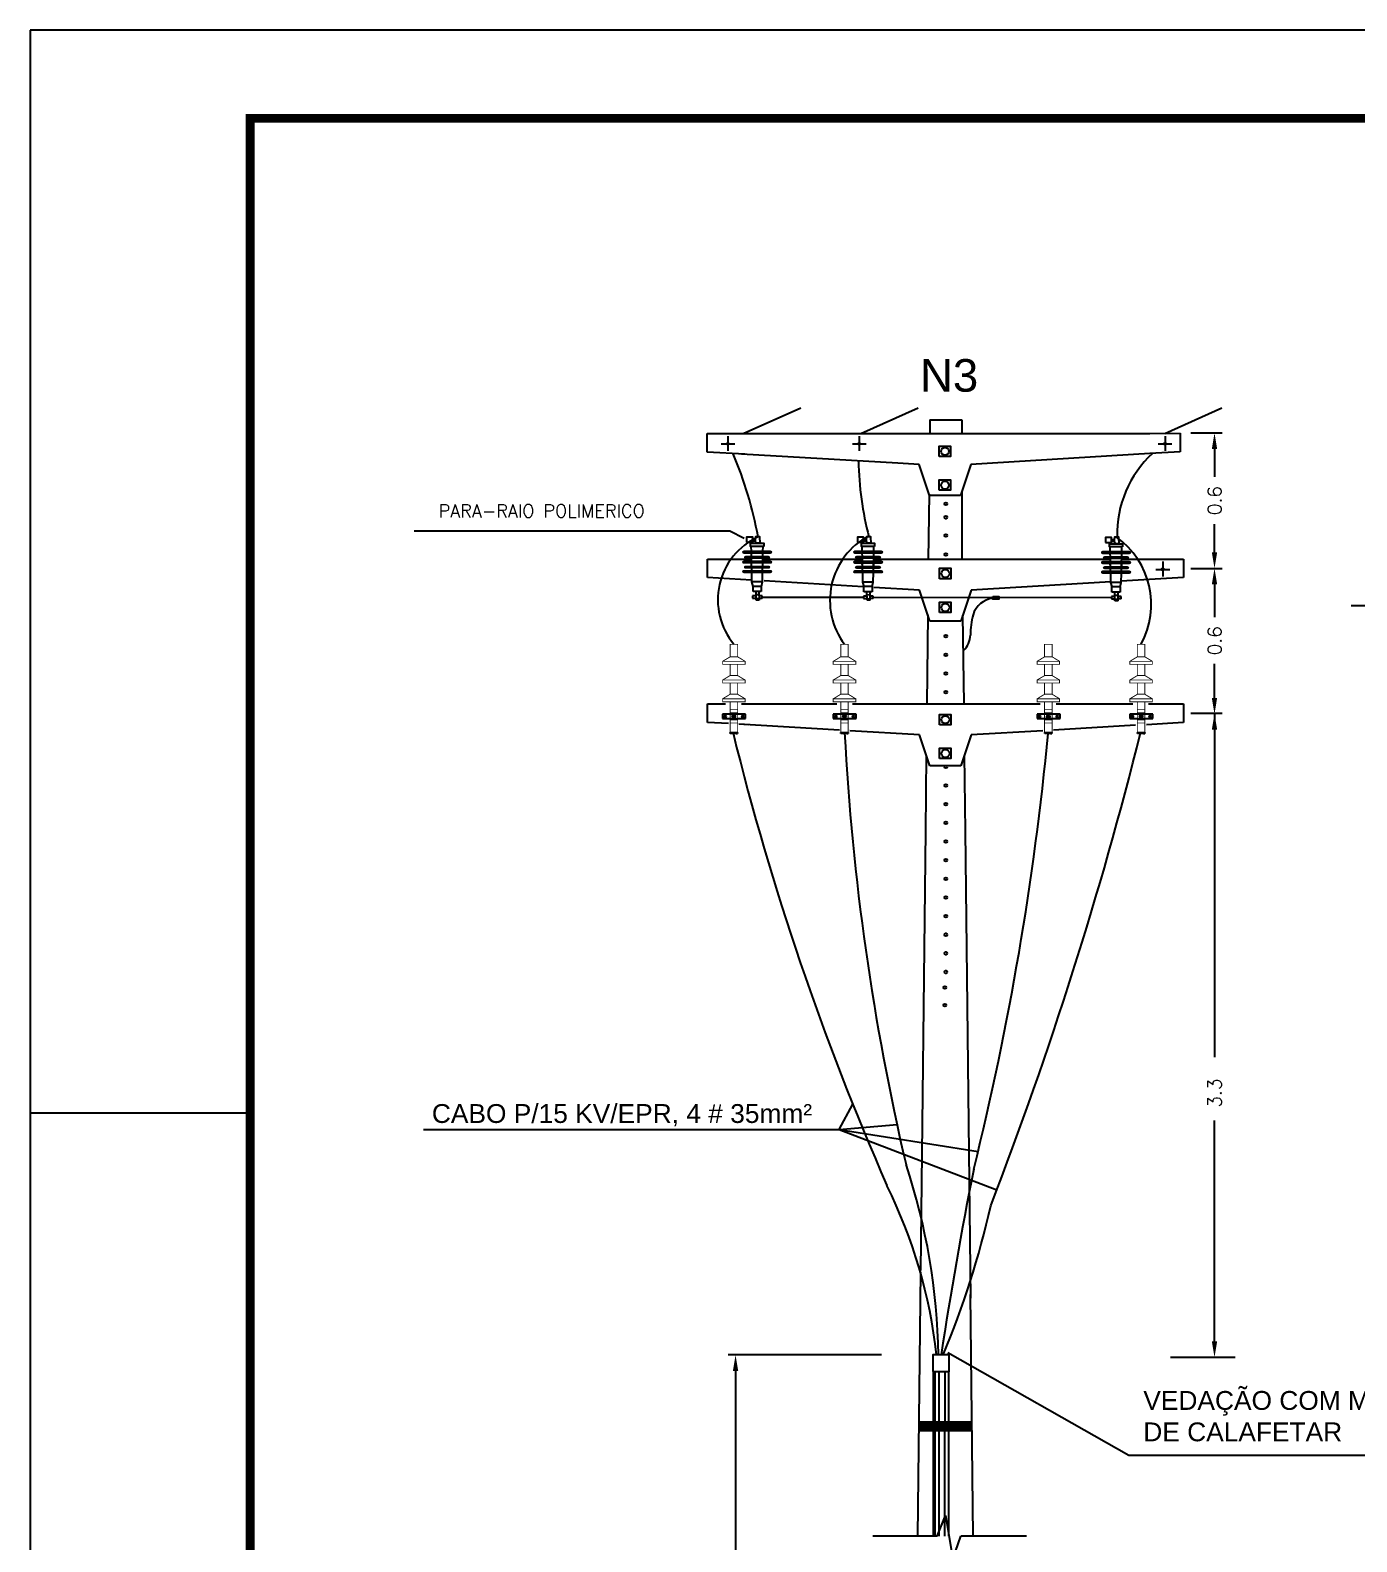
# Model space of a CAD drawing. Header units: metres. Extents: x 4188.7 to 4272.1, y 2012.8 to 2020.9.
# Drawn here: x 4236.95 to 4239.839, y 2017.559 to 2020.85 of the extents above; entities that cross this region are included whole.
import ezdxf

# ---------------------------------------------------------------- set-up
doc = ezdxf.new("R2010")
doc.units = ezdxf.units.M
doc.linetypes.add('DIVIDE', pattern=[1.25, 0.5, -0.25, 0, -0.25, 0, -0.25])
for name, color, linetype in [('A-PARED', 7, 'Continuous'), ('A-TEXTO', 4, 'Continuous'), ('ARQ-FOLHA', 7, 'Continuous'), ('CONDUTOR', 5, 'Continuous'), ('ELEMENTO', 7, 'Continuous'), ('FIOS', 7, 'Continuous')]:
    doc.layers.add(name, color=color, linetype=linetype)
doc.styles.add('arial', font='arial.ttf')
doc.styles.add('REGUA_80_MM', font='romans.shx', dxfattribs={"height": 2.2})
doc.styles.add('T60', font='romans.shx')

# ---------------------------------------------------------------- blocks, each defined once
blk = doc.blocks.new('FOLHA A2')
at = {"layer": 'ARQ-FOLHA'}
for p, q in [((594, 0), (0, 0)), ((0, 0), (0, -420)), ((0, -123), (25, -123))]:
    blk.add_line(p, q, dxfattribs=at)
at = {"layer": 'ARQ-FOLHA', "const_width": 1}
blk.add_lwpolyline([(25, -410), (584, -410), (584, -10), (25, -10), (25, -410)], dxfattribs=at)
blk = doc.blocks.new('A$C33E61EA1')
at = {"layer": 'ELEMENTO', "ltscale": 100}
h = blk.add_hatch(color=256, dxfattribs=at)
edge = h.paths.add_edge_path(flags=16)
edge.add_arc((1.55, 2.26), 0.0835, 0, 360)
edge = h.paths.add_edge_path()
edge.add_arc((1.55, 2.26), 0.205, 0, 360)
at = {"layer": 'ELEMENTO'}
for points, const_width in [([(0.06, 9.56), (1.05, 10.16)], 0.121), ([(2.05, 10.16), (3.04, 9.56)], 0.121), ([(1.05, 9.16), (1.05, 7.67), (2.05, 7.67), (2.05, 9.16)], 0.121), ([(0.06, 7.08), (1.05, 7.67)], 0.121), ([(1.05, 6.68), (1.05, 5.19), (2.05, 5.19), (2.05, 6.68)], 0.121), ([(2.05, 7.67), (3.04, 7.08)], 0.121), ([(0.06, 4.59), (1.05, 5.19)], 0.121), ([(1.05, 4.19), (1.05, 0.12), (2.05, 0.12), (2.05, 4.19)], 0.121), ([(2.05, 5.19), (3.04, 4.59)], 0.121), ([(1.05, 3.15), (2.05, 3.15)], 0.0968), ([(1.05, 2.76), (2.05, 2.76)], 0.0968), ([(1.05, 1.76), (2.05, 1.76)], 0.0968), ([(1.05, 1.37), (2.05, 1.37)], 0.0968)]:
    blk.add_lwpolyline(points, dxfattribs=dict(at, const_width=const_width))
at = {"layer": 'ELEMENTO', "const_width": 0.121}
for points in [[(2.05, 10.16), (2.05, 11.82), (1.05, 11.82), (1.05, 10.16)], [(0.06, 9.16), (0.06, 9.56), (3.04, 9.56), (3.04, 9.16)], [(0.06, 7.08), (0.06, 6.68), (3.04, 6.68), (3.04, 7.08)], [(0.06, 4.59), (0.06, 4.19), (3.04, 4.19), (3.04, 4.59)]]:
    blk.add_lwpolyline(points, close=True, dxfattribs=at)
at = {"layer": 'ELEMENTO', "linetype": 'Continuous'}
for points in [[(1.07, 0), (1.07, 0.12)], [(1.07, 0.12), (1.18, 0.12)], [(1.07, 0.12), (1.18, 0.12)], [(1.18, 0), (1.07, 0)], [(1.18, 0.12), (1.55, 0.12)], [(1.55, 0), (1.18, 0)], [(1.55, 0.12), (1.85, 0.12)], [(1.85, 0), (1.55, 0)], [(1.85, 0.12), (2.03, 0.12)], [(1.85, 0.12), (2.03, 0.12)], [(1.85, 0), (2.03, 0)], [(2.03, 0.12), (2.03, 0)]]:
    blk.add_lwpolyline(points, dxfattribs=at)
at = {"layer": 'ELEMENTO'}
for radius in [0.205, 0.0835]:
    blk.add_circle((1.55, 2.26), radius, dxfattribs=at)

msp = doc.modelspace()

# ---------------------------------------------------------------- linework, layer by layer
at = {"color": 7, "linetype": 'Continuous'}
for p, q in [((4238.90978, 2020.00185), (4238.90942, 2019.97234)), ((4238.90978, 2020.00185), (4238.90942, 2019.97234)), ((4238.90978, 2020.00185), (4238.90942, 2019.97234)), ((4238.90978, 2020.00185), (4238.90949, 2019.97234)), ((4238.979, 2020.00185), (4238.979, 2019.97234)), ((4238.979, 2020.00185), (4238.979, 2019.97234)), ((4238.979, 2020.00185), (4238.979, 2019.97234)), ((4238.42445, 2019.97234), (4238.50341, 2019.97234)), ((4238.42445, 2019.93179), (4238.42445, 2019.97234)), ((4238.49932, 2019.97234), (4238.83829, 2019.97234)), ((4238.83848, 2019.97234), (4239.38888, 2019.97234)), ((4239.38888, 2019.97234), (4239.45457, 2019.97283)), ((4239.45457, 2019.97283), (4239.45457, 2019.93228)), ((4238.50678, 2019.92697), (4238.42445, 2019.93179)), ((4238.83999, 2019.90747), (4238.49932, 2019.9274)), ((4239.38842, 2019.92841), (4238.99891, 2019.90476)), ((4239.45457, 2019.93228), (4239.38842, 2019.92841)), ((4238.88627, 2019.90476), (4238.83983, 2019.90747)), ((4238.9088, 2019.83717), (4238.88627, 2019.90476)), ((4238.99891, 2019.90476), (4238.97638, 2019.83717)), ((4238.90784, 2019.84004), (4238.90616, 2019.69864)), ((4238.97638, 2019.83717), (4238.9088, 2019.83717)), ((4238.979, 2019.84502), (4238.979, 2019.69864)), ((4238.42536, 2019.69893), (4238.52191, 2019.69893)), ((4238.42536, 2019.65837), (4238.42536, 2019.69893)), ((4238.54538, 2019.69893), (4238.76366, 2019.69893)), ((4238.78714, 2019.69893), (4238.8392, 2019.69893)), ((4238.83939, 2019.69893), (4239.30322, 2019.69893)), ((4239.32739, 2019.69893), (4239.46164, 2019.69893)), ((4239.46164, 2019.69893), (4239.46164, 2019.65837)), ((4239.46164, 2019.69893), (4239.46164, 2019.65838)), ((4238.52094, 2019.65278), (4238.42536, 2019.65837)), ((4238.76394, 2019.63856), (4238.54839, 2019.65117)), ((4238.88718, 2019.63134), (4238.78726, 2019.63719)), ((4238.90971, 2019.56376), (4238.88718, 2019.63134)), ((4238.99982, 2019.63134), (4238.97729, 2019.56376)), ((4239.30354, 2019.64932), (4238.99982, 2019.63134)), ((4239.46164, 2019.65837), (4239.3264, 2019.65045)), ((4238.90523, 2019.57717), (4238.90303, 2019.38354)), ((4238.98392, 2019.38354), (4238.98172, 2019.57704)), ((4238.97729, 2019.56376), (4238.90971, 2019.56376)), ((4238.42538, 2019.38354), (4238.46454, 2019.38354)), ((4238.42538, 2019.34299), (4238.42538, 2019.38354)), ((4238.49923, 2019.38354), (4238.70668, 2019.38354)), ((4238.74118, 2019.38354), (4239.15012, 2019.38354)), ((4239.18459, 2019.38354), (4239.35136, 2019.38354)), ((4239.38553, 2019.38354), (4239.46164, 2019.38354)), ((4239.46164, 2019.38354), (4239.46164, 2019.34299)), ((4238.47084, 2019.3407), (4238.42538, 2019.34299)), ((4238.71279, 2019.32617), (4238.49343, 2019.33938)), ((4238.51559, 2019.33808), (4238.49343, 2019.33938)), ((4239.35758, 2019.3369), (4239.17866, 2019.32643)), ((4239.46164, 2019.34299), (4239.38135, 2019.33829)), ((4238.88719, 2019.31596), (4238.73548, 2019.32484)), ((4238.90972, 2019.24838), (4238.88719, 2019.31596)), ((4238.99983, 2019.31596), (4238.9773, 2019.24838)), ((4239.15575, 2019.32509), (4238.99983, 2019.31596)), ((4238.90178, 2019.2722), (4238.89989, 2019.10671)), ((4238.98706, 2019.10671), (4238.98518, 2019.27202)), ((4238.9773, 2019.24838), (4238.90972, 2019.24838)), ((4238.89989, 2019.10671), (4238.88901, 2018.15018)), ((4238.99863, 2018.08931), (4238.98706, 2019.10671)), ((4238.88898, 2018.1473), (4238.88245, 2017.5713)), ((4239.00407, 2017.5713), (4238.99809, 2018.09733))]:
    msp.add_line(p, q, dxfattribs=at)
at = {"color": 7}
for p, q in [((4238.90978, 2020.00185), (4238.979, 2020.00185)), ((4238.90978, 2020.00185), (4238.97672, 2020.00185)), ((4238.90978, 2020.00185), (4238.979, 2020.00185)), ((4238.50824, 2019.3611), (4238.45825, 2019.3611)), ((4238.45825, 2019.3611), (4238.45825, 2019.35186)), ((4238.45825, 2019.35186), (4238.50824, 2019.35186)), ((4238.50824, 2019.35186), (4238.50824, 2019.3611)), ((4238.74922, 2019.3611), (4238.69922, 2019.3611)), ((4238.69922, 2019.3611), (4238.69922, 2019.35186)), ((4238.69922, 2019.35186), (4238.74922, 2019.35186)), ((4238.74922, 2019.35186), (4238.74922, 2019.3611)), ((4239.19323, 2019.3611), (4239.14323, 2019.3611)), ((4239.14323, 2019.3611), (4239.14323, 2019.35186)), ((4239.14323, 2019.35186), (4239.19323, 2019.35186)), ((4239.19323, 2019.35186), (4239.19323, 2019.3611)), ((4239.34524, 2019.3611), (4239.34524, 2019.35186)), ((4239.39524, 2019.3611), (4239.34524, 2019.3611)), ((4239.34524, 2019.35186), (4239.39524, 2019.35186)), ((4239.39524, 2019.35186), (4239.39524, 2019.3611)), ((4239.34287, 2017.74715), (4238.94835, 2017.97046)), ((4238.91715, 2017.8018), (4238.91715, 2017.93027)), ((4238.92141, 2017.8018), (4238.92141, 2017.93027)), ((4238.92951, 2017.8018), (4238.92951, 2017.93027)), ((4238.94314, 2017.8018), (4238.94314, 2017.93027)), ((4238.95095, 2017.8018), (4238.95095, 2017.93027)), ((4238.88506, 2017.8018), (4239.00145, 2017.8018)), ((4238.8851, 2017.80524), (4239.00141, 2017.80524)), ((4238.88514, 2017.80868), (4239.00137, 2017.80868)), ((4238.88517, 2017.81125), (4239.00134, 2017.81125)), ((4238.88521, 2017.81469), (4239.0013, 2017.81469)), ((4238.88525, 2017.81813), (4239.00126, 2017.81813)), ((4238.88528, 2017.8207), (4239.00123, 2017.8207)), ((4238.91715, 2017.5713), (4238.91715, 2017.8018)), ((4238.92111, 2017.5713), (4238.92111, 2017.8018)), ((4238.92992, 2017.5713), (4238.92992, 2017.8018)), ((4238.94196, 2017.5713), (4238.94196, 2017.8018)), ((4238.95095, 2017.5713), (4238.95095, 2017.8018)), ((4240.03194, 2017.74715), (4239.34287, 2017.74715)), ((4238.92576, 2017.5713), (4238.9434, 2017.61636)), ((4238.9434, 2017.61636), (4238.95965, 2017.52174)), ((4238.92576, 2017.5713), (4238.78515, 2017.5713)), ((4238.95965, 2017.52174), (4238.9769, 2017.5713)), ((4239.11977, 2017.5713), (4238.9769, 2017.5713))]:
    msp.add_line(p, q, dxfattribs=at)
at = {"color": 7, "linetype": 'DIVIDE'}
for p, q in [((4238.46964, 2019.96662), (4238.46964, 2019.9343)), ((4238.75585, 2019.96662), (4238.75585, 2019.9343)), ((4239.42176, 2019.96662), (4239.42176, 2019.9343)), ((4238.45486, 2019.94981), (4238.48473, 2019.94981)), ((4238.74107, 2019.94981), (4238.77094, 2019.94981)), ((4239.40698, 2019.94981), (4239.43685, 2019.94981)), ((4239.40202, 2019.6764), (4239.43189, 2019.6764)), ((4239.41679, 2019.69321), (4239.41679, 2019.66089))]:
    msp.add_line(p, q, dxfattribs=at)
at = {"color": 0, "linetype": 'ByBlock'}
for p, q in [((4239.47805, 2019.97382), (4239.54622, 2019.97382)), ((4239.47805, 2019.97382), (4239.54622, 2019.97382)), ((4239.52981, 2019.95741), (4239.52981, 2019.87781)), ((4239.52981, 2019.95741), (4239.52981, 2019.87781)), ((4239.52981, 2019.69506), (4239.52981, 2019.77503)), ((4239.47805, 2019.67865), (4239.54622, 2019.67865)), ((4239.47805, 2019.67865), (4239.54622, 2019.67865)), ((4239.52981, 2019.66224), (4239.52981, 2019.57234)), ((4239.52981, 2019.37968), (4239.52981, 2019.47099)), ((4239.47805, 2019.36339), (4239.54622, 2019.36339)), ((4239.47805, 2019.36327), (4239.54622, 2019.36327)), ((4239.52981, 2019.36196), (4239.52981, 2018.61404)), ((4239.52981, 2017.97838), (4239.52981, 2018.4763)), ((4238.80401, 2017.96631), (4238.47012, 2017.96631)), ((4238.48653, 2017.9499), (4238.48653, 2017.2045))]:
    msp.add_line(p, q, dxfattribs=at)
for p, q in [((4238.52941, 2019.74262), (4238.53053, 2019.74531)), ((4238.52941, 2019.73777), (4238.53053, 2019.73529)), ((4238.53874, 2019.74271), (4238.5401, 2019.73329)), ((4238.77093, 2019.74244), (4238.77205, 2019.74512)), ((4238.77093, 2019.73759), (4238.77205, 2019.7351)), ((4238.78027, 2019.74253), (4238.78162, 2019.73311)), ((4239.31102, 2019.74168), (4239.31214, 2019.74436)), ((4239.31102, 2019.73682), (4239.31214, 2019.73434)), ((4239.32036, 2019.74177), (4239.32172, 2019.73235)), ((4238.52081, 2019.71604), (4238.52061, 2019.72657)), ((4238.52103, 2019.70452), (4238.52089, 2019.712)), ((4238.52123, 2019.69439), (4238.5211, 2019.70106)), ((4238.54566, 2019.69439), (4238.5458, 2019.70106)), ((4238.54587, 2019.70452), (4238.54602, 2019.712)), ((4238.5461, 2019.71604), (4238.54632, 2019.72657)), ((4238.76234, 2019.71585), (4238.76213, 2019.72639)), ((4238.76256, 2019.70433), (4238.76241, 2019.71182)), ((4238.76275, 2019.6942), (4238.76262, 2019.70088)), ((4238.78719, 2019.6942), (4238.78732, 2019.70088)), ((4238.78739, 2019.70433), (4238.78755, 2019.71182)), ((4238.78763, 2019.71585), (4238.78784, 2019.72639)), ((4239.30243, 2019.71509), (4239.30222, 2019.72563)), ((4239.30265, 2019.70357), (4239.3025, 2019.71106)), ((4239.30284, 2019.69344), (4239.30272, 2019.70011)), ((4239.32728, 2019.69344), (4239.32741, 2019.70011)), ((4239.32748, 2019.70357), (4239.32764, 2019.71106)), ((4239.32772, 2019.71509), (4239.32794, 2019.72563)), ((4238.52103, 2019.68287), (4238.52089, 2019.69035)), ((4238.52145, 2019.68287), (4238.5213, 2019.69035)), ((4238.52163, 2019.67348), (4238.52152, 2019.67941)), ((4238.5221, 2019.64893), (4238.52181, 2019.66943)), ((4238.54473, 2019.64893), (4238.54515, 2019.66945)), ((4238.54523, 2019.67348), (4238.54536, 2019.67941)), ((4238.54543, 2019.68287), (4238.54558, 2019.69035)), ((4238.54587, 2019.68287), (4238.54602, 2019.69035)), ((4238.76256, 2019.68268), (4238.76241, 2019.69017)), ((4238.76297, 2019.68268), (4238.76283, 2019.69017)), ((4238.76315, 2019.6733), (4238.76304, 2019.67923)), ((4238.76363, 2019.64875), (4238.76334, 2019.66925)), ((4238.78626, 2019.64875), (4238.78668, 2019.66927)), ((4238.78676, 2019.6733), (4238.78688, 2019.67923)), ((4238.78695, 2019.68268), (4238.7871, 2019.69017)), ((4238.78739, 2019.68268), (4238.78755, 2019.69017)), ((4239.30265, 2019.68192), (4239.3025, 2019.68941)), ((4239.30307, 2019.68192), (4239.30292, 2019.68941)), ((4239.30325, 2019.67254), (4239.30313, 2019.67846)), ((4239.30372, 2019.64799), (4239.30343, 2019.66848)), ((4239.32635, 2019.64799), (4239.32677, 2019.6685)), ((4239.32685, 2019.67254), (4239.32697, 2019.67846)), ((4239.32704, 2019.68192), (4239.3272, 2019.68941)), ((4239.32748, 2019.68192), (4239.32764, 2019.68941)), ((4238.52463, 2019.6392), (4238.5221, 2019.64893)), ((4238.54473, 2019.64893), (4238.5221, 2019.64893)), ((4238.52439, 2019.62791), (4238.52439, 2019.63921)), ((4238.54259, 2019.63921), (4238.52463, 2019.6392)), ((4238.54239, 2019.63923), (4238.54239, 2019.62791)), ((4238.54259, 2019.63921), (4238.54473, 2019.64893)), ((4238.78626, 2019.64875), (4238.76363, 2019.64875)), ((4238.76616, 2019.63901), (4238.76363, 2019.64875)), ((4238.76591, 2019.62772), (4238.76591, 2019.63903)), ((4238.78411, 2019.63903), (4238.76616, 2019.63901)), ((4238.78392, 2019.63905), (4238.78392, 2019.62772)), ((4238.78411, 2019.63903), (4238.78626, 2019.64875)), ((4239.32635, 2019.64799), (4239.30372, 2019.64799)), ((4239.30625, 2019.63825), (4239.30372, 2019.64799)), ((4239.306, 2019.62696), (4239.306, 2019.63826)), ((4239.3242, 2019.63826), (4239.30625, 2019.63825)), ((4239.32401, 2019.63828), (4239.32401, 2019.62696)), ((4239.3242, 2019.63826), (4239.32635, 2019.64799)), ((4238.53103, 2019.61855), (4238.52361, 2019.61855)), ((4238.52361, 2019.61855), (4238.52361, 2019.61348)), ((4238.52361, 2019.61348), (4238.53103, 2019.61348)), ((4238.54239, 2019.62791), (4238.52439, 2019.62791)), ((4238.53114, 2019.60921), (4238.53108, 2019.62781)), ((4238.53805, 2019.62082), (4238.5311, 2019.62078)), ((4238.53805, 2019.61208), (4238.5311, 2019.61204)), ((4238.53805, 2019.60919), (4238.53114, 2019.60921)), ((4238.53817, 2019.60921), (4238.53811, 2019.62781)), ((4238.54449, 2019.61855), (4238.53814, 2019.61855)), ((4238.54451, 2019.61319), (4238.53815, 2019.61319)), ((4238.54451, 2019.61319), (4238.54449, 2019.61855)), ((4238.76513, 2019.61837), (4238.76513, 2019.6133)), ((4238.77255, 2019.61837), (4238.76513, 2019.61837)), ((4238.76513, 2019.6133), (4238.77255, 2019.6133)), ((4238.78392, 2019.62772), (4238.76591, 2019.62772)), ((4238.77267, 2019.60903), (4238.77261, 2019.62763)), ((4238.77958, 2019.62064), (4238.77263, 2019.6206)), ((4238.77958, 2019.6119), (4238.77263, 2019.61186)), ((4238.77958, 2019.60901), (4238.77267, 2019.60903)), ((4238.77969, 2019.60903), (4238.77964, 2019.62763)), ((4238.78602, 2019.61837), (4238.77967, 2019.61837)), ((4238.78604, 2019.61301), (4238.77968, 2019.61301)), ((4238.78604, 2019.61301), (4238.78602, 2019.61837)), ((4239.31264, 2019.6176), (4239.30522, 2019.6176)), ((4239.30522, 2019.6176), (4239.30522, 2019.61254)), ((4239.30522, 2019.61254), (4239.31264, 2019.61254)), ((4239.32401, 2019.62696), (4239.306, 2019.62696)), ((4239.31276, 2019.60827), (4239.3127, 2019.62687)), ((4239.31967, 2019.61987), (4239.31272, 2019.61984)), ((4239.31967, 2019.61113), (4239.31272, 2019.6111)), ((4239.31967, 2019.60825), (4239.31276, 2019.60827)), ((4239.31979, 2019.60827), (4239.31973, 2019.62687)), ((4239.32611, 2019.6176), (4239.31976, 2019.6176)), ((4239.32613, 2019.61224), (4239.31977, 2019.61224)), ((4239.32613, 2019.61224), (4239.32611, 2019.6176)), ((4238.71184, 2018.45664), (4238.74153, 2018.51229)), ((4238.71184, 2018.45664), (4238.83806, 2018.46758)), ((4238.71184, 2018.45664), (4239.01455, 2018.40898)), ((4238.71184, 2018.45664), (4239.05556, 2018.32569)), ((4239.43366, 2017.96098), (4239.57462, 2017.96098))]:
    msp.add_line(p, q)
at = {"color": 7}
for points in [[(4238.92996, 2019.92227), (4238.92996, 2019.945), (4238.95422, 2019.945), (4238.95422, 2019.92227)], [(4238.92996, 2019.84854), (4238.92996, 2019.87127), (4238.95422, 2019.87127), (4238.95422, 2019.84854)], [(4238.93087, 2019.65617), (4238.93087, 2019.6789), (4238.95512, 2019.6789), (4238.95512, 2019.65617)], [(4238.93087, 2019.58244), (4238.93087, 2019.60517), (4238.95512, 2019.60517), (4238.95512, 2019.58244)], [(4239.04676, 2019.61763), (4239.05959, 2019.61763), (4239.05959, 2019.61189), (4239.04676, 2019.61189)], [(4238.93087, 2019.33801), (4238.93087, 2019.36074), (4238.95512, 2019.36074), (4238.95512, 2019.33801)], [(4238.93087, 2019.26428), (4238.93087, 2019.28701), (4238.95512, 2019.28701), (4238.95512, 2019.26428)]]:
    msp.add_lwpolyline(points, close=True, dxfattribs=at)
for points in [[(4238.51019, 2019.73597), (4238.5238, 2019.73597), (4238.5238, 2019.74658), (4238.51019, 2019.74658)], [(4238.54772, 2019.72657), (4238.51894, 2019.72657), (4238.51894, 2019.73329), (4238.54772, 2019.73329)], [(4238.52343, 2019.74262), (4238.52941, 2019.74262), (4238.52941, 2019.73777), (4238.52343, 2019.73777)], [(4238.75171, 2019.73578), (4238.76532, 2019.73578), (4238.76532, 2019.7464), (4238.75171, 2019.7464)], [(4238.78925, 2019.72639), (4238.76046, 2019.72639), (4238.76046, 2019.73311), (4238.78925, 2019.73311)], [(4238.76495, 2019.74244), (4238.77093, 2019.74244), (4238.77093, 2019.73759), (4238.76495, 2019.73759)], [(4239.29181, 2019.73502), (4239.30542, 2019.73502), (4239.30542, 2019.74564), (4239.29181, 2019.74564)], [(4239.32934, 2019.72563), (4239.30056, 2019.72563), (4239.30056, 2019.73235), (4239.32934, 2019.73235)], [(4239.30504, 2019.74168), (4239.31102, 2019.74168), (4239.31102, 2019.73682), (4239.30504, 2019.73682)]]:
    msp.add_lwpolyline(points, close=True)
for points in [[(4238.53053, 2019.74531), (4238.53053, 2019.74822), (4238.53874, 2019.74822), (4238.53874, 2019.74271)], [(4238.53874, 2019.73329), (4238.53053, 2019.73329), (4238.53053, 2019.73529)], [(4238.77205, 2019.74512), (4238.77205, 2019.74804), (4238.78027, 2019.74804), (4238.78027, 2019.74253)], [(4238.78027, 2019.73311), (4238.77205, 2019.73311), (4238.77205, 2019.7351)], [(4239.31214, 2019.74436), (4239.31214, 2019.74728), (4239.32036, 2019.74728), (4239.32036, 2019.74177)], [(4239.32036, 2019.73235), (4239.31214, 2019.73235), (4239.31214, 2019.73434)]]:
    msp.add_lwpolyline(points)
for points in [[(4238.56207, 2019.712), (4238.50496, 2019.712, -1), (4238.50496, 2019.71604), (4238.56207, 2019.71604, -1)], [(4238.55774, 2019.70106), (4238.50871, 2019.70106, -1), (4238.50871, 2019.70452), (4238.55774, 2019.70452, -1)], [(4238.8036, 2019.71182), (4238.74648, 2019.71182, -1), (4238.74648, 2019.71585), (4238.8036, 2019.71585, -1)], [(4238.79927, 2019.70088), (4238.75023, 2019.70088, -1), (4238.75023, 2019.70433), (4238.79927, 2019.70433, -1)], [(4239.34369, 2019.71106), (4239.28658, 2019.71106, -1), (4239.28658, 2019.71509), (4239.34369, 2019.71509, -1)], [(4239.33936, 2019.70011), (4239.29033, 2019.70011, -1), (4239.29033, 2019.70357), (4239.33936, 2019.70357, -1)], [(4238.56207, 2019.69035), (4238.50496, 2019.69035, -1), (4238.50496, 2019.69439), (4238.56207, 2019.69439, -1)], [(4238.56207, 2019.66945), (4238.50496, 2019.66945, -1), (4238.50496, 2019.67348), (4238.56207, 2019.67348, -1)], [(4238.55774, 2019.67941), (4238.50871, 2019.67941, -1), (4238.50871, 2019.68287), (4238.55774, 2019.68287, -1)], [(4238.8036, 2019.69017), (4238.74648, 2019.69017, -1), (4238.74648, 2019.6942), (4238.8036, 2019.6942, -1)], [(4238.8036, 2019.66927), (4238.74648, 2019.66927, -1), (4238.74648, 2019.6733), (4238.8036, 2019.6733, -1)], [(4238.79927, 2019.67923), (4238.75023, 2019.67923, -1), (4238.75023, 2019.68268), (4238.79927, 2019.68268, -1)], [(4239.34369, 2019.68941), (4239.28658, 2019.68941, -1), (4239.28658, 2019.69344), (4239.34369, 2019.69344, -1)], [(4239.34369, 2019.6685), (4239.28658, 2019.6685, -1), (4239.28658, 2019.67254), (4239.34369, 2019.67254, -1)], [(4239.33936, 2019.67846), (4239.29033, 2019.67846, -1), (4239.29033, 2019.68192), (4239.33936, 2019.68192, -1)]]:
    msp.add_lwpolyline(points, format="xyb", close=True)
at = {"color": 7, "linetype": 'Continuous'}
for centre, radius in [((4238.46955, 2019.94986), 0.00225), ((4238.75576, 2019.94986), 0.00225), ((4239.42167, 2019.94986), 0.00225), ((4238.94446, 2019.81936), 0.003), ((4238.94431, 2019.78979), 0.003), ((4238.94431, 2019.75018), 0.003), ((4238.94431, 2019.70857), 0.003), ((4239.41671, 2019.67645), 0.00225), ((4238.94409, 2019.53084), 0.003), ((4238.94409, 2019.49022), 0.003), ((4238.94409, 2019.44961), 0.003), ((4238.94409, 2019.40899), 0.003), ((4238.94409, 2019.24654), 0.003), ((4238.94409, 2019.20592), 0.003), ((4238.94409, 2019.16531), 0.003), ((4238.94409, 2019.12469), 0.003), ((4238.94409, 2019.08408), 0.003), ((4238.94409, 2019.04347), 0.003), ((4238.94409, 2019.00285), 0.003), ((4238.94409, 2018.96224), 0.003), ((4238.94409, 2018.92162), 0.003), ((4238.94409, 2018.88101), 0.003), ((4238.94409, 2018.84039), 0.003), ((4238.94409, 2018.79978), 0.003), ((4238.94204, 2018.76593), 0.003), ((4238.94204, 2018.72776), 0.003)]:
    msp.add_circle(centre, radius, dxfattribs=at)
at = {"color": 7}
for centre, radius in [((4238.9425, 2019.93345), 0.00857), ((4238.9425, 2019.85972), 0.00857), ((4238.9434, 2019.66735), 0.00857), ((4238.9434, 2019.59362), 0.00857), ((4238.46355, 2019.35636), 0.0021), ((4238.50213, 2019.35636), 0.0021), ((4238.70453, 2019.35636), 0.0021), ((4238.74311, 2019.35636), 0.0021), ((4238.9434, 2019.34919), 0.00857), ((4239.14854, 2019.35636), 0.0021), ((4239.18712, 2019.35636), 0.0021), ((4239.35055, 2019.35636), 0.0021), ((4239.38913, 2019.35636), 0.0021), ((4238.9434, 2019.27546), 0.00857)]:
    msp.add_circle(centre, radius, dxfattribs=at)
at = {"color": 0, "linetype": 'ByBlock'}
for points in [[(4239.53526, 2019.93849), (4239.52367, 2019.93849), (4239.52947, 2019.97329)], [(4239.53526, 2019.93849), (4239.52367, 2019.93849), (4239.52947, 2019.97329)], [(4239.53526, 2019.71354), (4239.52367, 2019.71354), (4239.52947, 2019.67874)], [(4239.53526, 2019.64366), (4239.52367, 2019.64366), (4239.52947, 2019.67846)], [(4239.53526, 2019.39664), (4239.52367, 2019.39664), (4239.52947, 2019.36184)], [(4239.53526, 2019.32763), (4239.52367, 2019.32763), (4239.52947, 2019.36243)], [(4239.53526, 2017.99571), (4239.52367, 2017.99571), (4239.52947, 2017.96091)], [(4238.4806, 2017.93106), (4238.4922, 2017.93106), (4238.4864, 2017.96586)]]:
    msp.add_solid(points, dxfattribs=at)
at = {"color": 7, "linetype": 'Continuous'}
msp.add_3dface([(4238.91587, 2017.93027), (4238.95191, 2017.93027), (4238.95191, 2017.96631), (4238.91587, 2017.96631)], dxfattribs=at)
at = {"layer": 'A-PARED', "color": 3}
for p, q in [((4238.54477, 2019.61577), (4238.76522, 2019.6157)), ((4238.78605, 2019.61577), (4239.30558, 2019.61502))]:
    msp.add_line(p, q, dxfattribs=at)
at = {"layer": 'A-PARED'}
msp.add_line((4237.80689, 2018.45664), (4238.71184, 2018.45664), dxfattribs=at)
at = {"layer": 'A-PARED', "color": 3}
for centre, radius, start, end in [((4239.05336, 2019.56161), 0.05227, 97.47995, 162.17233), ((4239.1804, 2019.53222), 0.18253, 165.59992, 179.64945), ((4238.95079, 2019.5345), 0.0471, 312.74157, 358.58201)]:
    msp.add_arc(centre, radius, start, end, dxfattribs=at)
at = {"layer": 'CONDUTOR'}
for p, q in [((4238.50326, 2019.97234), (4238.62841, 2020.02829)), ((4238.75917, 2019.97234), (4238.88432, 2020.02829)), ((4239.42095, 2019.97258), (4239.54556, 2020.02829))]:
    msp.add_line(p, q, dxfattribs=at)
for centre, radius, start, end in [((4237.69591, 2019.59401), 0.85337, 10.34672, 23.04986), ((4239.55987, 2019.75156), 0.24277, 133.02813, 180.9985), ((4239.48975, 2019.92979), 0.73608, 181.35013, 194.35693), ((4238.59888, 2019.60996), 0.15114, 114.82571, 219.7581), ((4238.85078, 2019.60865), 0.15891, 118.03297, 216.87616), ((4239.21146, 2019.59989), 0.18037, 331.30761, 54.53609), ((4244.38842, 2020.78025), 6.08532, 193.880896, 203.691918), ((4244.07962, 2019.60363), 5.36326, 183.02619, 193.18388), ((4232.64312, 2019.94637), 6.55429, 346.087188, 354.51075), ((4230.80895, 2021.46746), 8.82481, 338.901019, 345.918845), ((4237.52975, 2017.94035), 1.39898, 1.06343, 18.33356), ((4248.33753, 2016.51602), 9.51487, 168.761351, 171.232577), ((4237.822, 2017.84373), 1.10878, 6.34726, 26.30301), ((4237.156, 2018.7143), 1.93314, 337.23633, 347.34241)]:
    msp.add_arc(centre, radius, start, end, dxfattribs=at)
at = {"layer": 'FIOS'}
for p, q in [((4238.47377, 2019.75961), (4237.78652, 2019.75961)), ((4238.50534, 2019.74342), (4238.47377, 2019.75961)), ((4240.51464, 2019.59728), (4239.82738, 2019.59728))]:
    msp.add_line(p, q, dxfattribs=at)

# ---------------------------------------------------------------- block references
at = {"xscale": 0.01640985123040272, "yscale": 0.01640985123040272, "zscale": 0.01640985123040272}
for p in [(4238.45724, 2019.31932), (4238.69822, 2019.31932), (4239.14223, 2019.31932), (4239.34424, 2019.31932)]:
    msp.add_blockref('A$C33E61EA1', p, dxfattribs=at)
at = {"layer": 'ARQ-FOLHA', "xscale": 0.01916579205580684, "yscale": 0.01916579205580684, "zscale": 0.01916579205580684}
msp.add_blockref('FOLHA A2', (4236.95019, 2020.85025), dxfattribs=at)

# ---------------------------------------------------------------- texts
at = {"color": 7, "style": 'arial'}
for s, height, p in [('N3', 0.071004, (4238.8881, 2020.06328)), ('CABO P/15 KV/EPR, 4 # 35mm²', 0.0410246, (4237.82496, 2018.47116)), ('VEDAÇÃO COM MASSA', 0.0410246, (4239.37446, 2017.8465)), ('DE CALAFETAR', 0.0410246, (4239.37446, 2017.77808))]:
    msp.add_text(s, height=height, dxfattribs=at).set_placement(p)
at = {"color": 7, "linetype": 'ByBlock', "char_height": 0.029538, "attachment_point": 5, "rotation": 90, "style": 'T60'}
for s, insert in [('\\A1;0.6', (4239.52981, 2019.82624)), ('\\A1;0.6', (4239.52981, 2019.52096)), ('\\A1;3.3', (4239.52981, 2018.53614))]:
    msp.add_mtext(s, dxfattribs=dict(at, insert=insert))
at = {"layer": 'A-TEXTO', "style": 'REGUA_80_MM'}
msp.add_text('PARA-RAIO POLIMERICO', height=0.0281766, dxfattribs=at).set_placement((4237.83957, 2019.78957))

doc.saveas('drawing.dxf')
